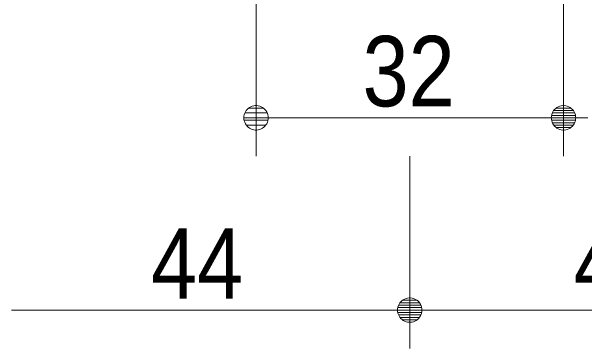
# Model space of a CAD drawing. Units: millimetres, scale not verified, with parts at other scales. Extents: x -6062 to 6062, y -3045 to 3045.
# Drawn here: x 877.4 to 1175.6, y -2220 to -2044.7 of the extents above; entities that cross this region are included whole.
import ezdxf
from ezdxf.enums import TextEntityAlignment as Align

# ---------------------------------------------------------------- set-up
doc = ezdxf.new("R2010")
doc.units = ezdxf.units.MM
doc.header["$LTSCALE"] = 20
doc.layers.add('0-1_0', color=7, linetype='Continuous', lineweight=9)
doc.layers.add('0-2_2寸法-1', color=7, linetype='Continuous', lineweight=9)
doc.styles.add('ＭＳ Ｐゴシック', font='')
doc.styles.get('ＭＳ Ｐゴシック').set_extended_font_data('MS PGothic')

# ---------------------------------------------------------------- blocks, each defined once
blk = doc.blocks.new('_Dot')
at = {"layer": '0-1_0'}
for p, q in [((7.99, 6), (-7.99, 6)), ((-10, 0), (-20, 0)), ((9.78, 2), (-9.78, 2)), ((9.16, -3.98), (-9.16, -3.98)), ((6, -7.98), (-6, -7.98))]:
    blk.add_line(p, q, dxfattribs=at)
for points in [[(10, 0), (9.92, 1.25), (9.69, 2.49), (9.3, 3.68), (8.76, 4.82), (8.09, 5.88), (7.29, 6.85), (6.37, 7.71), (5.36, 8.44), (4.26, 9.05), (3.09, 9.51), (1.87, 9.82), (0.63, 9.98), (-0.63, 9.98), (-1.87, 9.82), (-3.09, 9.51), (-4.26, 9.05), (-5.36, 8.44), (-6.37, 7.71), (-7.29, 6.85), (-8.09, 5.88), (-8.76, 4.82), (-9.3, 3.68), (-9.69, 2.49), (-9.92, 1.25), (-10, 0), (0, 0)], [(-10, 0), (-9.92, -1.25), (-9.69, -2.49), (-9.3, -3.68), (-8.76, -4.82), (-8.09, -5.88), (-7.29, -6.85), (-6.37, -7.71), (-5.36, -8.44), (-4.26, -9.05), (-3.09, -9.51), (-1.87, -9.82), (-0.63, -9.98), (0.63, -9.98), (1.87, -9.82), (3.09, -9.51), (4.26, -9.05), (5.36, -8.44), (6.37, -7.71), (7.29, -6.85), (8.09, -5.88), (8.76, -4.82), (9.3, -3.68), (9.69, -2.49), (9.92, -1.25), (10, 0), (0, 0)]]:
    blk.add_lwpolyline(points, close=True, dxfattribs=at)

msp = doc.modelspace()

# ---------------------------------------------------------------- linework, layer by layer
at = {"layer": '0-2_2寸法-1'}
for p, q in [((1004.68, -1920), (1004.68, -2120)), ((1164.68, -1920), (1164.68, -2120)), ((1164.68, -1920), (1164.68, -2120)), ((1151.97, -2100), (1017.4, -2100)), ((1084.68, -2120), (1084.68, -2220)), ((1084.68, -2120), (1084.68, -2220)), ((1071.97, -2200), (877.4, -2200)), ((1097.4, -2200), (1291.97, -2200))]:
    msp.add_line(p, q, dxfattribs=at)

# ---------------------------------------------------------------- block references
at = {"layer": '0-2_2寸法-1', "xscale": 0.6356201, "yscale": 0.6356201, "rotation": 180}
for p in [(1004.68, -2100), (1164.68, -2100), (1084.68, -2200)]:
    msp.add_blockref('_Dot', p, dxfattribs=at)
at = {"layer": '0-2_2寸法-1', "xscale": 0.6356201, "yscale": 0.6356201}
for p in [(1164.68, -2100), (1084.68, -2200)]:
    msp.add_blockref('_Dot', p, dxfattribs=at)

# ---------------------------------------------------------------- texts
at = {"layer": '0-2_2寸法-1', "style": 'ＭＳ Ｐゴシック', "width": 0.9}
for s, p in [('32', (1060.09, -2105.06)), ('44', (949.99, -2205.06)), ('44', (1169.99, -2205.06))]:
    msp.add_text(s, height=36.66, dxfattribs=at).set_placement(p, align=Align.BOTTOM_LEFT)

doc.saveas('drawing.dxf')
